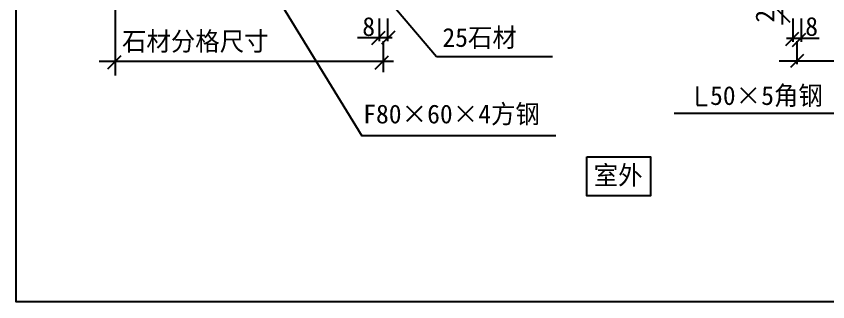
# Model space of a CAD drawing. Header units: metres. Extents: x -1813 to 2885, y 396 to 2003.
# Drawn here: x 878 to 1646, y 396 to 665 of the extents above; entities that cross this region are included whole.
import ezdxf

# ---------------------------------------------------------------- set-up
doc = ezdxf.new("R2010")
doc.units = ezdxf.units.M
for name, color, linetype in [('bz', 1, 'Continuous'), ('wz', 2, 'Continuous'), ('XX', 6, 'Continuous')]:
    doc.layers.add(name, color=color, linetype=linetype)
doc.dimstyles.get("Standard").update_dxf_attribs({"dimtxt": 2.5, "dimasz": 2.5, "dimexe": 1.25, "dimexo": 0.625, "dimtad": 1, "dimcen": 2.5, "dimazin": 3, "dimtfac": 1, "dimtmove": 0, "dimatfit": 3})

# ---------------------------------------------------------------- blocks, each defined once
blk = doc.blocks.new('_DIMX')
blk.add_lwpolyline([(-16.09, -9.19), (-3.58, 3.31)])

msp = doc.modelspace()

# ---------------------------------------------------------------- linework, layer by layer
for p, q in [((1275.72, 627.34), (1385.45, 627.34)), ((1522.56, 599.17), (1522.56, 581.55)), ((1522.56, 581.55), (1532.11, 581.55)), ((1663.76, 573.51), (1501, 573.51)), ((1388.8, 552.52), (1204.94, 552.52))]:
    msp.add_line(p, q)
at = {"layer": 'bz'}
for p, q in [((1603.57, 657.57), (1603.57, 704.67)), ((971.23, 663.4), (971.23, 609.44)), ((1221.23, 663.4), (1221.23, 642.02)), ((1229.23, 663.4), (1229.23, 642.02)), ((1613.23, 663.4), (1613.23, 641.35)), ((1621.23, 663.4), (1621.23, 641.35)), ((1233.82, 645.02), (1200.77, 645.02)), ((1225.23, 642.02), (1225.23, 612.58)), ((1638.28, 644.35), (1607.23, 644.35)), ((1617.23, 642.02), (1617.23, 620.06)), ((955.94, 623.06), (1234.93, 623.06)), ((1899.26, 623.06), (1600.49, 623.06))]:
    msp.add_line(p, q, dxfattribs=at)
msp.add_lwpolyline([(877.52, 2003.43), (2884.84, 2003.43), (2881.9, 395.56), (877.52, 395.56)], close=True, dxfattribs=at)
at = {"layer": 'wz'}
msp.add_lwpolyline([(1418.22, 532.45), (1478.6, 532.45), (1478.6, 495.62), (1418.22, 495.62)], close=True, dxfattribs=at)
at = {"layer": 'XX'}
msp.add_line((971.23, 1131.82), (971.23, 632.98), dxfattribs=at)

# ---------------------------------------------------------------- block references
at = {"rotation": 270}
msp.add_blockref('_DIMX', (1607.26, 656.25), dxfattribs=at)
for p in [(1230.58, 648.04), (1239.98, 648.52), (1622.65, 647.06), (1629.21, 646.22), (980.5, 625.09), (1233.71, 624.68), (1627.36, 626.41)]:
    msp.add_blockref('_DIMX', p)

# ---------------------------------------------------------------- texts
msp.add_text('23', height=17.8, rotation=90).set_placement((1595.75, 659.51))
for s, p in [('8', (1205.39, 646.89)), ('8', (1625.06, 646.98)), ('25石材', (1281.31, 636.54)), ('石材分格尺寸', (977.75, 632.91)), ('50×5角钢', (1534.88, 581.61)), ('F80×60×4方钢', (1206.28, 564.17)), ('室外', (1424.68, 506.32))]:
    msp.add_text(s, height=17.8).set_placement(p)

# ---------------------------------------------------------------- leaders
at = {"layer": 'wz'}
for points in [[(1109.17, 708.4), (1204.94, 552.52)], [(1207.11, 708.4), (1275.72, 627.34)]]:
    msp.add_leader(points, dimstyle='Standard', dxfattribs=at)

doc.saveas('drawing.dxf')
